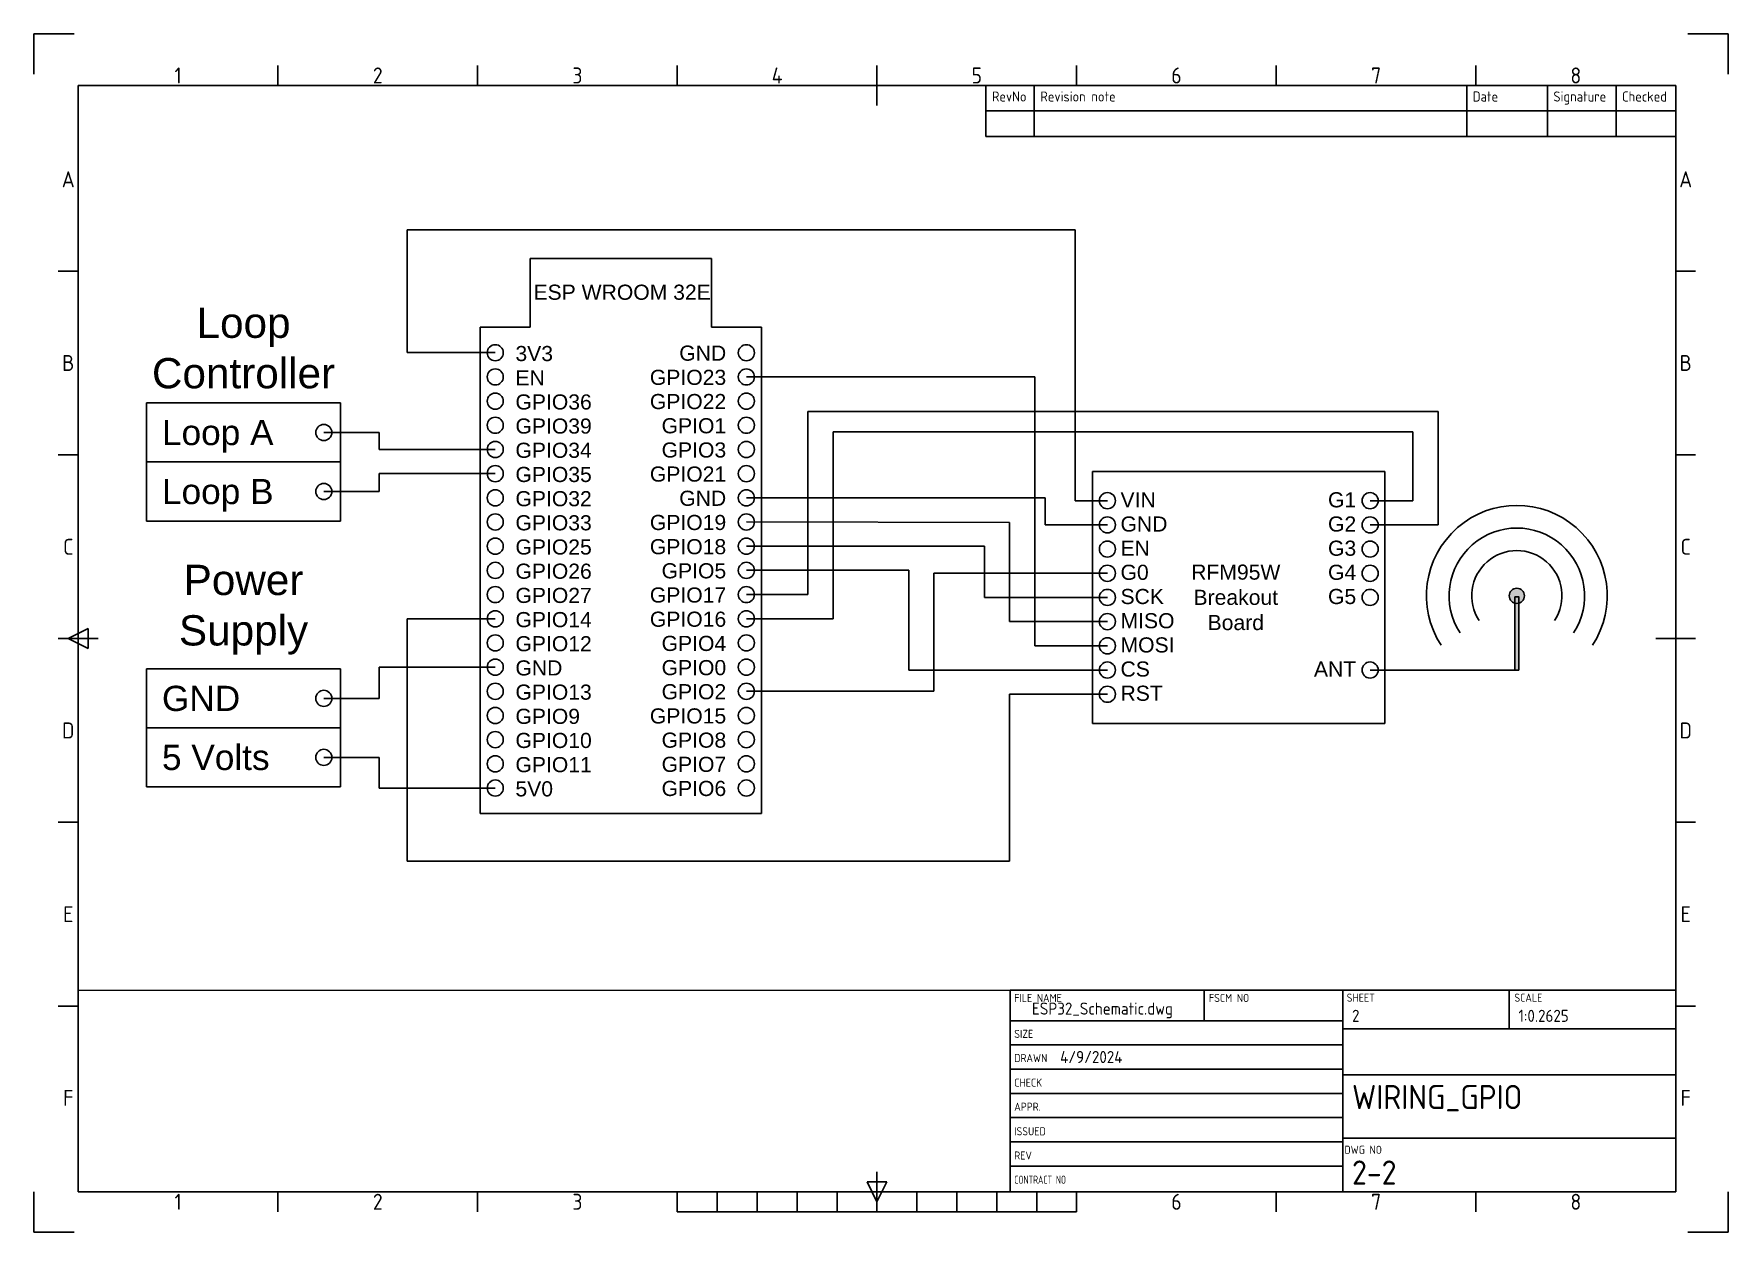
# Paper-space layout 'Wiring_View' of a CAD drawing. Header units: millimetres. Extents: x 0 to 420, y 0 to 297.
# The model-space entities are those that its viewports show. They can reach past a viewport. Long polylines and large blocks are cut down to what shows.
import ezdxf
from ezdxf.enums import TextEntityAlignment as Align

# ---------------------------------------------------------------- set-up
doc = ezdxf.new("R2010")
doc.units = ezdxf.units.MM
doc.header["$MEASUREMENT"] = 0
for name, color, linetype in [('ESP', 7, 'Continuous'), ('Labels', 7, 'Continuous'), ('RFM95W', 10, 'Continuous'), ('Title Block', 7, 'Continuous')]:
    doc.layers.add(name, color=color, linetype=linetype)
doc.styles.add('ACISOTS', font='isocp.shx', dxfattribs={"height": 1})
doc.styles.add('ISO Proportional', font='isocp.shx')
doc.styles.get("Standard").update_dxf_attribs({"font": 'arial.ttf'})

# ---------------------------------------------------------------- blocks, each defined once
blk = doc.blocks.new('*T15')
at = {"layer": 'Title Block', "color": 0, "lineweight": -2}
for p, q in [((0, 0), (12, 0)), ((0, 0), (0, -6.33)), ((12, 0), (119.19, 0)), ((12, 0), (12, -6.33)), ((119.19, 0), (139.19, 0)), ((119.19, 0), (119.19, -6.33)), ((139.19, 0), (156.21, 0)), ((139.19, 0), (139.19, -6.33)), ((156.21, 0), (171, 0)), ((156.21, 0), (156.21, -6.33)), ((171, 0), (171, -6.33)), ((0, -6.33), (12, -6.33)), ((0, -6.33), (0, -12.67)), ((12, -6.33), (119.19, -6.33)), ((12, -6.33), (12, -12.67)), ((119.19, -6.33), (139.19, -6.33)), ((119.19, -6.33), (119.19, -12.67)), ((139.19, -6.33), (156.21, -6.33)), ((139.19, -6.33), (139.19, -12.67)), ((156.21, -6.33), (171, -6.33)), ((156.21, -6.33), (156.21, -12.67)), ((171, -6.33), (171, -12.67)), ((0, -12.67), (12, -12.67)), ((12, -12.67), (119.19, -12.67)), ((119.19, -12.67), (139.19, -12.67)), ((139.19, -12.67), (156.21, -12.67)), ((156.21, -12.67), (171, -12.67))]:
    blk.add_line(p, q, dxfattribs=at)
at = {"layer": 'Title Block', "color": 0, "char_height": 2.5, "attachment_point": 1, "style": 'ISO Proportional'}
for s, insert, width in [('RevNo', (1.5, -1.5), 9), ('Revision note', (13.5, -1.5), 104.1871), ('Date', (120.69, -1.5), 17), ('Signature', (140.69, -1.5), 14.0204), ('Checked', (157.71, -1.5), 11.7925)]:
    blk.add_mtext(s, dxfattribs=dict(at, insert=insert, width=width))
blk = doc.blocks.new('Title Block')
at = {"layer": 'Title Block'}
for p, q in [((0, 297), (0, 287)), ((10, 297), (0, 297)), ((420, 297), (410, 297)), ((420, 287), (420, 297)), ((60.5, 284.23), (60.5, 289.18)), ((110, 284.23), (110, 289.18)), ((159.5, 284.23), (159.5, 289.18)), ((209, 279.28), (209, 289.18)), ((258.5, 284.23), (258.5, 289.18)), ((308, 284.23), (308, 289.18)), ((357.5, 284.23), (357.5, 289.18)), ((407, 284.23), (11, 284.23)), ((11, 284.23), (11, 10)), ((407, 10), (407, 284.23)), ((11, 238.19), (6.05, 238.19)), ((411.95, 238.19), (407, 238.19)), ((11, 192.66), (6.05, 192.66)), ((411.95, 192.66), (407, 192.66)), ((6.05, 147.12), (15.95, 147.12)), ((8.52, 147.12), (13.47, 149.59)), ((13.47, 144.64), (8.52, 147.12)), ((13.47, 149.59), (13.47, 144.64)), ((402.05, 147.12), (411.95, 147.12)), ((11, 101.58), (6.05, 101.58)), ((411.95, 101.58), (407, 101.58)), ((407, 60), (242, 60)), ((242, 10), (242, 60)), ((290.14, 60), (290.14, 52.38)), ((324.5, 10), (324.5, 60)), ((365.75, 50.35), (365.75, 60)), ((407, 10), (407, 60)), ((11, 56.03), (6.05, 56.03)), ((411.95, 56.03), (407, 56.03)), ((242, 52.38), (324.5, 52.38)), ((242, 46.38), (324.5, 46.38)), ((407, 50.35), (324.5, 50.35)), ((242, 40.38), (324.5, 40.38)), ((324.5, 39.01), (407, 39.01)), ((242, 34.38), (324.5, 34.38)), ((242, 28.38), (324.5, 28.38)), ((242, 22.38), (324.5, 22.38)), ((324.5, 23.29), (407, 23.29)), ((209, 10), (209, 14.95)), ((242, 16.38), (324.5, 16.38)), ((0, 0), (0, 10)), ((11, 10), (407, 10)), ((60.5, 5.05), (60.5, 10)), ((110, 5.05), (110, 10)), ((159.5, 5.05), (159.5, 10)), ((169.4, 5.05), (169.4, 10)), ((179.3, 5.05), (179.3, 10)), ((189.2, 5.05), (189.2, 10)), ((199.1, 5.05), (199.1, 10)), ((206.53, 12.47), (211.47, 12.47)), ((209, 7.52), (206.53, 12.47)), ((211.47, 12.47), (209, 7.52)), ((209, 10), (209, 5.05)), ((218.9, 5.05), (218.9, 10)), ((228.8, 5.05), (228.8, 10)), ((238.7, 5.05), (238.7, 10)), ((407, 10), (242, 10)), ((248.6, 5.05), (248.6, 10)), ((258.5, 5.05), (258.5, 10)), ((308, 5.05), (308, 10)), ((357.5, 5.05), (357.5, 10)), ((420, 0), (420, 10)), ((159.5, 5.05), (258.5, 5.05)), ((0, 0), (10, 0)), ((420, 0), (410, 0))]:
    blk.add_line(p, q, dxfattribs=at)
blk.add_blockref('*T15', (236, 284.23))
at = {"layer": 'Title Block', "style": 'ISO Proportional'}
for s, p in [('1', (35.75, 286.7)), ('2', (85.25, 286.7)), ('3', (134.75, 286.7)), ('4', (184.25, 286.7)), ('5', (233.75, 286.7)), ('6', (283.25, 286.7)), ('7', (332.75, 286.7)), ('8', (382.25, 286.7)), ('A', (8.52, 260.96)), ('A', (409.48, 260.96)), ('B', (8.52, 215.43)), ('B', (409.48, 215.43)), ('C', (8.52, 169.88)), ('C', (409.48, 169.88)), ('D', (8.52, 124.34)), ('D', (409.48, 124.34)), ('E', (8.52, 78.8)), ('E', (409.48, 78.8)), ('F', (8.52, 33.27)), ('F', (409.48, 33.27)), ('1', (35.75, 7.52)), ('2', (85.25, 7.52)), ('3', (134.75, 7.52)), ('6', (283.25, 7.52)), ('7', (332.75, 7.52)), ('8', (382.25, 7.52))]:
    blk.add_text(s, height=3.96, dxfattribs=at).set_placement(p, align=Align.MIDDLE)
at = {"layer": 'Title Block', "lineweight": 25, "style": 'ACISOTS'}
for s, p in [('FILE NAME', (243.03, 57.04)), ('FSCM NO', (291.3, 57.04)), ('SHEET', (325.45, 57.11)), ('SCALE', (367.03, 57.11)), ('SIZE', (243.03, 48.14)), ('DRAWN', (243.03, 42.14)), ('CHECK', (243.03, 36.05)), ('APPR.', (243.03, 30.08)), ('ISSUED', (243.03, 23.99)), ('REV', (243.03, 17.99))]:
    blk.add_text(s, height=2, dxfattribs=at).set_placement(p)
at = {"layer": 'Title Block', "lineweight": 25, "style": 'ACISOTS', "width": 0.683519}
blk.add_text('CONTRACT NO', height=2, dxfattribs=at).set_placement((243.03, 11.99))
at = {"layer": 'Title Block', "insert": (324.88, 21.41), "char_height": 2, "width": 8.8, "attachment_point": 1, "style": 'ACISOTS'}
blk.add_mtext('DWG NO', dxfattribs=at)
at = {"layer": 'Title Block', "lineweight": 35, "style": 'ACISOTS'}
for tag, p, height in [('FILE_NAME', (254.41, 53.9), 3), ('FSCM_NO', (293.68, 53.04), 3), ('SHEET', (326.77, 52.11), 3), ('SCALE', (368.02, 52.11), 3), ('SIZE', (254.7, 48.23), 3), ('DESIGN_ACTIVITY', (328.79, 43.14), 3.5), ('CHECK_DATE', (254.41, 41.9), 3), ('CHECK_DATE', (254.7, 36.14), 3), ('CHECKED_BY', (277.96, 36.14), 3), ('SHEETNAME', (326.77, 30.48), 6), ('APPROVAL_DATE', (254.7, 30.17), 3), ('APPROVED_BY', (277.96, 30.17), 3), ('ISSUE_DATE', (254.7, 24.08), 3), ('ISSUED_BY', (277.96, 24.08), 3), ('DRAWING_SUBTITLE', (328.79, 25.44), 3), ('REVISION', (254.7, 18.08), 3), ('SHEETNUMBER-NAME', (326.77, 11.76), 6), ('CONTRACT_NO', (254.7, 12.08), 3.5)]:
    blk.add_attdef(tag, p, '', height=height, dxfattribs=at)
blk = doc.blocks.new('*U8')
blk.add_circle((0, 0), 0.799)
blk = doc.blocks.new('*U9')
at = {"color": 0, "linetype": 'ByBlock', "lineweight": -2, "transparency": 16777216}
for p in [(0, 43.16), (0, 40.76), (0, 38.36), (0, 35.97), (0, 33.57), (0, 31.17), (0, 28.77), (0, 26.38), (0, 23.98), (0, 21.58), (0, 19.18), (0, 16.78), (0, 14.39), (0, 11.99), (0, 9.59), (0, 7.19), (0, 4.8), (0, 2.4), (0, 0)]:
    blk.add_blockref('*U8', p, dxfattribs=at)
blk = doc.blocks.new('*U6')
blk.add_circle((0, 0), 0.799)
blk = doc.blocks.new('*U7')
at = {"color": 0, "linetype": 'ByBlock', "lineweight": -2, "transparency": 16777216}
for p in [(0, 43.16), (0, 40.76), (0, 38.36), (0, 35.97), (0, 33.57), (0, 31.17), (0, 28.77), (0, 26.38), (0, 23.98), (0, 21.58), (0, 19.18), (0, 16.78), (0, 14.39), (0, 11.99), (0, 9.59), (0, 7.19), (0, 4.8), (0, 2.4), (0, 0)]:
    blk.add_blockref('*U6', p, dxfattribs=at)
blk = doc.blocks.new('ESP-WROOM-32E-Pinout')
for p, q in [((92.45, 73.36), (92.45, 80.16)), ((92.45, 80.16), (110.45, 80.16)), ((110.45, 80.16), (110.45, 73.36)), ((87.5, 25.16), (87.5, 73.36)), ((87.5, 73.36), (92.45, 73.36)), ((110.45, 73.36), (115.4, 73.36)), ((115.4, 73.36), (115.4, 25.16)), ((115.4, 25.16), (87.5, 25.16))]:
    blk.add_line(p, q)
blk.add_blockref('*U9', (89, 27.67))
at = {"xscale": -1}
blk.add_blockref('*U7', (113.9, 27.67), dxfattribs=at)
blk.add_text('EN', height=1.5).set_placement((91, 67.6))
at = {"layer": 'Labels'}
for s, p in [('3V3', (91, 70)), ('GPIO36', (91, 65.2)), ('GPIO39', (91, 62.81)), ('GPIO34', (91, 60.41)), ('GPIO35', (91, 58.01)), ('GPIO32', (91, 55.61)), ('GPIO33', (91, 53.22)), ('GPIO25', (91, 50.82)), ('GPIO26', (91, 48.42)), ('GPIO27', (91, 46.02)), ('GPIO14', (91, 43.62)), ('GPIO12', (91, 41.23)), ('GND', (91, 38.83)), ('GPIO13', (91, 36.43)), ('GPIO9', (91, 34.03)), ('GPIO10', (91, 31.64)), ('GPIO11', (91, 29.24)), ('5V0', (91, 26.84))]:
    blk.add_text(s, height=1.5, dxfattribs=at).set_placement(p)
for s, p in [('GND', (111.9, 70.04)), ('GPIO23', (111.9, 67.64)), ('GPIO22', (111.9, 65.24)), ('GPIO1', (111.9, 62.84)), ('GPIO3', (111.9, 60.44)), ('GPIO21', (111.9, 58.05)), ('GND', (111.9, 55.65)), ('GPIO19', (111.9, 53.25)), ('GPIO18', (111.9, 50.85)), ('GPIO5', (111.9, 48.46)), ('GPIO17', (111.9, 46.06)), ('GPIO16', (111.9, 43.66)), ('GPIO4', (111.9, 41.26)), ('GPIO0', (111.9, 38.86)), ('GPIO2', (111.9, 36.47)), ('GPIO15', (111.9, 34.07)), ('GPIO8', (111.9, 31.67)), ('GPIO7', (111.9, 29.27)), ('GPIO6', (111.9, 26.88))]:
    blk.add_text(s, height=1.5, dxfattribs=at).set_placement(p, align=Align.RIGHT)
at = {"layer": 'Labels', "insert": (92.79, 77.58), "char_height": 1.5, "attachment_point": 1}
blk.add_mtext_dynamic_manual_height_columns('ESP WROOM 32E', width=18, gutter_width=32.5, heights=[0], dxfattribs=at)
blk = doc.blocks.new('A$C1a329735')
for p, q in [((1.65, 8.78), (-17.57, 8.78)), ((-17.57, 2.93), (-17.57, 8.78)), ((1.65, 8.78), (1.65, 2.93)), ((1.65, 2.93), (-17.57, 2.93)), ((-17.57, -2.93), (-17.57, 2.93)), ((1.65, 2.93), (1.65, -2.93)), ((1.65, -2.93), (-17.57, -2.93))]:
    blk.add_line(p, q)
for centre in [(0, 5.85), (0, 0)]:
    blk.add_circle(centre, 0.799)
for s, p in [('Loop A', (-16.05, 5.85)), ('Loop B', (-16.05, 0))]:
    blk.add_text(s, height=2.5).set_placement(p, align=Align.MIDDLE_LEFT)
at = {"insert": (-7.96, 10.19), "char_height": 3, "attachment_point": 8}
blk.add_mtext_dynamic_manual_height_columns('Loop\\PController', width=18.3239, gutter_width=5, heights=[0], dxfattribs=at)

msp = doc.modelspace()

# ---------------------------------------------------------------- hatches: boundary and pattern name
at = {"true_color": 0x000000}
h = msp.add_hatch(color=18, dxfattribs=at)
h.dxf.hatch_style = 1
h.paths.add_polyline_path([(189.55, 46.73, 0.341999), (190.11, 46), (190.11, 46.63), (190.49, 46.63), (190.49, 46, 0.341999), (191.05, 46.73, 1)])
h.paths.add_polyline_path([(190.49, 46.63), (190.11, 46.63), (190.11, 46, 0.127017), (190.49, 46)])
h.paths.add_polyline_path([(190.49, 46, -0.127017), (190.11, 46), (190.11, 39.37), (190.49, 39.37)])

# ---------------------------------------------------------------- linework, layer by layer
at = {"color": 1}
for p, q in [((80.26, 70.84), (80.26, 83)), ((80.26, 83), (146.5, 83)), ((146.5, 83), (146.5, 56.16)), ((89, 70.84), (80.26, 70.84)), ((146.5, 56.16), (149.7, 56.16)), ((72, 30.71), (77.5, 30.71)), ((77.5, 30.71), (77.5, 27.67)), ((77.5, 27.67), (89, 27.67))]:
    msp.add_line(p, q, dxfattribs=at)
at = {"color": 3}
for p, q in [((113.9, 68.44), (142.5, 68.44)), ((142.5, 68.44), (142.5, 41.77)), ((142.5, 41.77), (149.7, 41.77))]:
    msp.add_line(p, q, dxfattribs=at)
for p, q in [((122.5, 65), (120, 65)), ((120, 65), (120, 46.86)), ((182.5, 65), (122.5, 65)), ((182.5, 53.76), (182.5, 65)), ((180, 63), (122.5, 63)), ((122.5, 63), (122.5, 44.46)), ((180, 56.16), (180, 63)), ((175.75, 56.16), (180, 56.16)), ((175.75, 53.76), (182.5, 53.76)), ((120, 46.86), (113.9, 46.86)), ((122.5, 44.46), (113.9, 44.46)), ((73.65, 39.49), (54.43, 39.49)), ((54.43, 33.64), (54.43, 39.49)), ((73.65, 39.49), (73.65, 33.64)), ((73.65, 33.64), (54.43, 33.64)), ((54.43, 27.78), (54.43, 33.64)), ((73.65, 33.64), (73.65, 27.78)), ((73.65, 27.78), (54.43, 27.78))]:
    msp.add_line(p, q)
at = {"color": 217, "true_color": 0x93278f}
for p, q in [((72, 62.93), (77.5, 62.93)), ((77.5, 62.93), (77.5, 61.24)), ((77.5, 61.24), (89, 61.24))]:
    msp.add_line(p, q, dxfattribs=at)
at = {"color": 18, "true_color": 0x000000}
for p, q in [((77.5, 57.07), (77.5, 58.85)), ((77.5, 58.85), (89, 58.85)), ((72, 57.07), (77.5, 57.07)), ((113.9, 56.45), (143.52, 56.45)), ((143.52, 56.45), (143.52, 53.76)), ((143.52, 53.76), (149.7, 53.76)), ((190.11, 46.63), (190.11, 39.37)), ((190.49, 39.37), (190.49, 46.63)), ((77.5, 36.56), (77.5, 39.66)), ((77.5, 39.66), (89, 39.66)), ((190.11, 39.37), (190.49, 39.37)), ((72, 36.56), (77.5, 36.56))]:
    msp.add_line(p, q, dxfattribs=at)
at = {"color": 5}
for p, q in [((113.9, 54.05), (140, 54)), ((140, 54), (140, 44.17)), ((140, 44.17), (149.7, 44.17))]:
    msp.add_line(p, q, dxfattribs=at)
at = {"color": 8}
for p, q in [((113.9, 51.65), (137.5, 51.65)), ((137.5, 51.65), (137.5, 46.57)), ((137.5, 46.57), (149.7, 46.57))]:
    msp.add_line(p, q, dxfattribs=at)
at = {"color": 40, "true_color": 0xf8d731}
for p, q in [((113.9, 49.26), (130.01, 49.26)), ((130.01, 49.26), (130.01, 39.37)), ((130.01, 39.37), (149.7, 39.37)), ((175.75, 39.37), (190.24, 39.37))]:
    msp.add_line(p, q, dxfattribs=at)
at = {"color": 7}
for p, q in [((132.5, 37.27), (132.5, 48.96)), ((132.5, 48.96), (149.7, 48.96)), ((113.9, 37.27), (132.5, 37.27))]:
    msp.add_line(p, q, dxfattribs=at)
at = {"color": 30, "true_color": 0xf26722}
for p, q in [((89, 44.46), (80.26, 44.46)), ((80.26, 44.46), (80.26, 20.42)), ((140, 20.42), (140, 36.97)), ((140, 36.97), (149.7, 36.97)), ((80.26, 20.42), (140, 20.42))]:
    msp.add_line(p, q, dxfattribs=at)
at = {"color": 18, "true_color": 0x000000}
msp.add_lwpolyline([(190.11, 46.63), (190.49, 46.63), (190.49, 46.63), (190.11, 46.63)], close=True, dxfattribs=at)
msp.add_circle((190.3, 46.73), 0.75, dxfattribs=at)
for centre in [(72, 36.56), (72, 30.71)]:
    msp.add_circle(centre, 0.799)
for radius in [8.96, 6.72, 4.48]:
    msp.add_arc((190.3, 46.73), radius, 326.8045, 213.1955, dxfattribs=at)
at = {"layer": 'RFM95W', "color": 7}
for p, q in [((177.22, 59.07), (148.22, 59.07)), ((148.22, 59.07), (148.22, 34.07)), ((177.22, 34.07), (177.22, 59.07)), ((148.22, 34.07), (177.22, 34.07))]:
    msp.add_line(p, q, dxfattribs=at)
for centre in [(149.7, 56.16), (175.75, 56.16), (149.7, 53.76), (175.75, 53.76), (149.7, 51.36), (175.75, 51.36), (149.7, 48.96), (175.75, 48.96), (149.7, 46.57), (175.75, 46.57), (149.7, 44.17), (149.7, 41.77), (149.7, 39.37), (175.75, 39.37), (149.7, 36.97)]:
    msp.add_circle(centre, 0.799, dxfattribs=at)

# ---------------------------------------------------------------- block references
msp.add_blockref('A$C1a329735', (72, 57.07))
at = {"layer": 'ESP', "color": 0}
msp.add_blockref('ESP-WROOM-32E-Pinout', (0, 0), dxfattribs=at)

# ---------------------------------------------------------------- texts
for s, p in [('GND', (55.95, 36.56)), ('5 Volts', (55.95, 30.71))]:
    msp.add_text(s, height=2.5).set_placement(p, align=Align.MIDDLE_LEFT)
at = {"insert": (64.04, 40.9), "char_height": 3, "attachment_point": 8}
msp.add_mtext_dynamic_manual_height_columns('Power Supply', width=18.3239, gutter_width=5, heights=[0], dxfattribs=at)
at = {"layer": 'RFM95W', "color": 7}
for s, p in [('VIN', (151, 55.5)), ('GND', (151, 53.1)), ('EN', (151, 50.7)), ('G0', (151, 48.31)), ('SCK', (151, 45.91)), ('MISO', (151, 43.51)), ('MOSI', (151, 41.11)), ('CS', (151, 38.72)), ('RST', (151, 36.32))]:
    msp.add_text(s, height=1.5, dxfattribs=at).set_placement(p)
for s, p in [('G1', (174.37, 55.5)), ('G2', (174.37, 53.1)), ('G3', (174.37, 50.7)), ('G4', (174.37, 48.31)), ('G5', (174.37, 45.91)), ('ANT', (174.37, 38.72))]:
    msp.add_text(s, height=1.5, dxfattribs=at).set_placement(p, align=Align.RIGHT)
at = {"layer": 'RFM95W', "color": 7, "insert": (162.43, 46.57), "char_height": 1.5, "attachment_point": 5}
msp.add_mtext_dynamic_manual_height_columns('RFM95W Breakout Board', width=12.0188, gutter_width=80, heights=[11.94], dxfattribs=at)

psp = doc.layouts.new('Wiring_View')

# ---------------------------------------------------------------- block references
ref = psp.add_blockref('Title Block', (0, 0))
ref.add_attrib('SHEETNAME', 'WIRING_GPIO', (326.77, 30.48), dxfattribs={"layer": 'Title Block', "lineweight": 35, "height": 6, "style": 'ACISOTS'})
ref.add_attrib('SHEETNUMBER-NAME', '2-2', (326.77, 11.76), dxfattribs={"layer": 'Title Block', "lineweight": 35, "height": 6, "style": 'ACISOTS'})
ref.add_attrib('SCALE', '1:0.2625', (368.02, 52.11), dxfattribs={"layer": 'Title Block', "lineweight": 35, "height": 3, "style": 'ACISOTS'})
ref.add_attrib('SHEET', '2', (326.77, 52.11), dxfattribs={"layer": 'Title Block', "lineweight": 35, "height": 3, "style": 'ACISOTS'})
ref.add_attrib('FILE_NAME', 'ESP32_Schematic.dwg', (247.42, 53.9), dxfattribs={"layer": 'Title Block', "lineweight": 35, "height": 3, "style": 'ACISOTS'})
ref.add_attrib('CHECK_DATE', '4/9/2024', (254.41, 41.9), dxfattribs={"layer": 'Title Block', "lineweight": 35, "height": 3, "style": 'ACISOTS'})

# ---------------------------------------------------------------- viewports
at = {"layer": '0'}
psp.add_viewport(center=(209, 172.12), size=(396, 224.23), view_center_point=(126.85, 52.49), view_height=89.692, dxfattribs=at)

doc.saveas('drawing.dxf')
